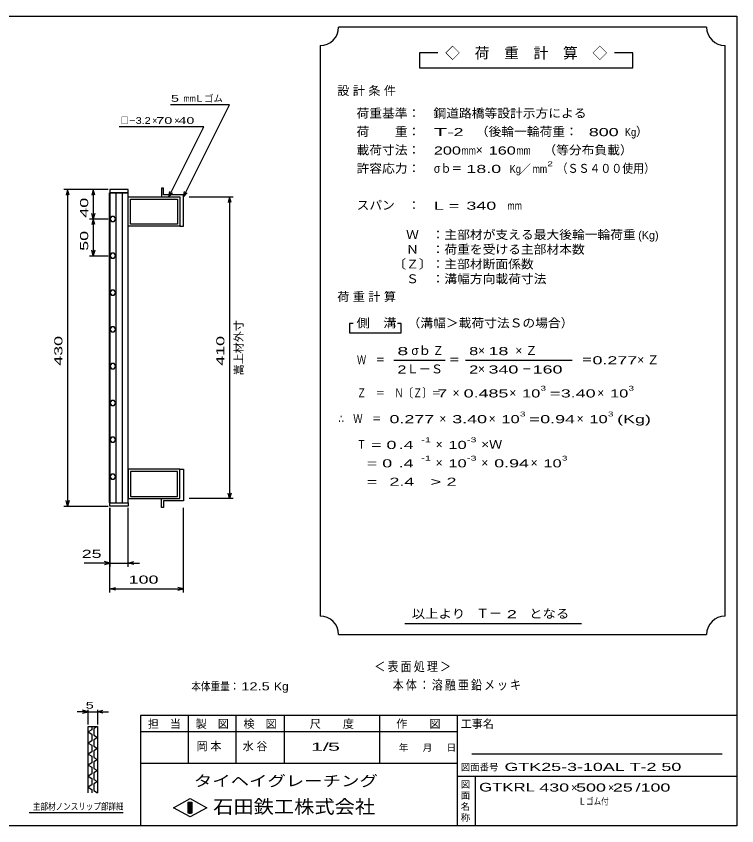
# Model space of a CAD drawing. Units: millimetres, scale not verified. Extents: x -910 to 866, y -641 to 527.
# Drawn here: x -113 to 866, y -573 to 527 of the extents above; entities that cross this region are included whole.
import ezdxf
from ezdxf.enums import TextEntityAlignment as Align

# ---------------------------------------------------------------- set-up
doc = ezdxf.new("R2010")
doc.units = ezdxf.units.MM
doc.header["$LTSCALE"] = 5
for name, color, linetype, lineweight in [('0_2', 150, 'Continuous', 25), ('16', 3, 'Continuous', 25), ('22', 4, 'Continuous', 25), ('24', 2, 'Continuous', 25), ('32', 4, 'Continuous', 25)]:
    doc.layers.add(name, color=color, linetype=linetype, lineweight=lineweight)
doc.styles.add('ベクトル', font='')
doc.styles.get('ベクトル').set_extended_font_data('ベクトル')

msp = doc.modelspace()

# ---------------------------------------------------------------- linework, layer by layer
at = {"layer": '0_2'}
for p, q in [((-864.5, 526.75), (865.5, 526.75)), ((865.5, 526.75), (865.5, -573.25)), ((865.5, -423.25), (55.5, -423.25)), ((55.5, -423.25), (55.5, -573.25)), ((120.5, -423.25), (120.5, -488.25)), ((185.5, -488.25), (185.5, -423.25)), ((250.5, -423.25), (250.5, -488.25)), ((380.5, -488.25), (380.5, -423.25)), ((485.5, -423.25), (485.5, -573.25)), ((485.5, -445.75), (55.5, -445.75)), ((845.5, -475.75), (505.5, -475.75)), ((55.5, -488.25), (485.5, -488.25)), ((485.5, -505.75), (865.5, -505.75)), ((510.5, -573.25), (510.5, -505.75)), ((100.5, -548.75), (123, -536.25)), ((123, -536.25), (145.5, -548.75)), ((123, -561.25), (100.5, -548.75)), ((120.5, -541.25), (125.5, -541.25)), ((120.5, -556.25), (120.5, -541.25)), ((120.5, -541.25), (121.5, -541.25)), ((121.5, -541.25), (121.5, -556.25)), ((122.5, -556.25), (122.5, -541.25)), ((122.5, -541.25), (123.5, -541.25)), ((145.5, -548.75), (123, -561.25)), ((123.5, -541.25), (123.5, -556.25)), ((124.5, -556.25), (124.5, -541.25)), ((124.5, -541.25), (125.5, -541.25)), ((125.5, -541.25), (125.5, -556.25)), ((125.5, -541.25), (125.5, -556.25)), ((125.5, -556.25), (120.5, -556.25)), ((121.5, -556.25), (122.5, -556.25)), ((123.5, -556.25), (124.5, -556.25)), ((865.5, -573.25), (-864.5, -573.25))]:
    msp.add_line(p, q, dxfattribs=at)
at = {"layer": '16'}
for p, q in [((13.3, -134.25), (13.3, 286.75)), ((13.3, 286.75), (14, 286.75)), ((39, 291.25), (14, 291.25)), ((14, 291.25), (14, 286.75)), ((14, 286.75), (39, 286.75)), ((14, 286.75), (14, -134.25)), ((39, 286.75), (14, 286.75)), ((22, 286.75), (22, -134.25)), ((31, -134.25), (31, 286.75)), ((39, 286.75), (39, 291.25)), ((39, -134.25), (39, 286.75)), ((87, 293.25), (84, 293.25)), ((84, 293.25), (84, 281.25)), ((87, 284.25), (87, 293.25)), ((39, 281.25), (109, 281.25)), ((39, 241.25), (39, 281.25)), ((42, 278.25), (106, 278.25)), ((42, 244.25), (42, 278.25)), ((84, 281.25), (109, 281.25)), ((114, 284.25), (87, 284.25)), ((106, 278.25), (106, 244.25)), ((109, 281.25), (109, 241.25)), ((109, 281.25), (109, 241.25)), ((114, 241.25), (114, 284.25)), ((15.976, 254.7), (14, 251.222)), ((19.976, 254.728), (15.976, 254.7)), ((22, 251.25), (19.976, 254.728)), ((14, 251.222), (16.024, 247.772)), ((16.024, 247.772), (20.024, 247.8)), ((20.024, 247.8), (22, 251.278)), ((106, 244.25), (42, 244.25)), ((109, 241.25), (39, 241.25)), ((109, 241.25), (114, 241.25)), ((15.976, 204.7), (14, 201.222)), ((14, 201.222), (16.024, 197.772)), ((19.976, 204.728), (15.976, 204.7)), ((22, 201.25), (19.976, 204.728)), ((20.024, 197.8), (22, 201.278)), ((16.024, 197.772), (20.024, 197.8)), ((15.976, 154.7), (14, 151.222)), ((19.976, 154.728), (15.976, 154.7)), ((22, 151.25), (19.976, 154.728)), ((14, 151.222), (16.024, 147.772)), ((16.024, 147.772), (20.024, 147.8)), ((20.024, 147.8), (22, 151.278)), ((15.976, 104.7), (14, 101.222)), ((14, 101.222), (16.024, 97.772)), ((19.976, 104.728), (15.976, 104.7)), ((22, 101.25), (19.976, 104.728)), ((20.024, 97.8), (22, 101.278)), ((16.024, 97.772), (20.024, 97.8)), ((15.976, 54.7), (14, 51.222)), ((14, 51.222), (16.024, 47.772)), ((19.976, 54.728), (15.976, 54.7)), ((16.024, 47.772), (20.024, 47.8)), ((22, 51.25), (19.976, 54.728)), ((20.024, 47.8), (22, 51.278)), ((15.976, 4.7), (14, 1.222)), ((14, 1.222), (16.024, -2.228)), ((19.976, 4.728), (15.976, 4.7)), ((22, 1.25), (19.976, 4.728)), ((20.024, -2.2), (22, 1.278)), ((16.024, -2.228), (20.024, -2.2)), ((15.976, -45.3), (14, -48.778)), ((14, -48.778), (16.024, -52.228)), ((19.976, -45.272), (15.976, -45.3)), ((16.024, -52.228), (20.024, -52.2)), ((22, -48.75), (19.976, -45.272)), ((20.024, -52.2), (22, -48.722)), ((15.976, -95.3), (14, -98.778)), ((14, -98.778), (16.024, -102.228)), ((19.976, -95.272), (15.976, -95.3)), ((22, -98.75), (19.976, -95.272)), ((20.024, -102.2), (22, -98.722)), ((109, -88.75), (39, -88.75)), ((39, -88.75), (39, -128.75)), ((106, -91.75), (42, -91.75)), ((42, -91.75), (42, -125.75)), ((106, -125.75), (106, -91.75)), ((109, -128.75), (109, -88.75)), ((109, -88.75), (114, -88.75)), ((109, -128.75), (109, -88.75)), ((114, -88.75), (114, -131.75)), ((16.024, -102.228), (20.024, -102.2)), ((39, -128.75), (109, -128.75)), ((42, -125.75), (106, -125.75)), ((84, -140.75), (84, -128.75)), ((84, -128.75), (109, -128.75)), ((114, -131.75), (87, -131.75)), ((87, -131.75), (87, -140.75)), ((14, -134.25), (13.3, -134.25)), ((14, -134.25), (39, -134.25)), ((14, -138.75), (14, -134.25)), ((14, -134.25), (39, -134.25)), ((39, -138.75), (14, -138.75)), ((39, -134.25), (39, -138.75)), ((87, -140.75), (84, -140.75))]:
    msp.add_line(p, q, dxfattribs=at)
at = {"layer": '22'}
for p, q in [((176.5, 406.25), (96.5, 406.25)), ((114, 281.25), (176.5, 406.25)), ((141.5, 376.25), (26.5, 376.25)), ((94, 281.25), (141.5, 376.25)), ((11.5, 291.25), (-48.5, 291.25)), ((-43.5, 291.25), (-45.5, 283.75)), ((-41.5, 283.75), (-43.5, 291.25)), ((-43.5, 291.25), (-43.5, -138.75)), ((11.5, 291.25), (-13.5, 291.25)), ((-8.5, 291.25), (-10.5, 283.75)), ((-6.5, 283.75), (-8.5, 291.25)), ((-8.5, 291.25), (-8.5, 251.25)), ((94, 281.25), (95.5, 288.55)), ((94, 281.25), (99, 286.75)), ((114, 281.25), (115.5, 288.55)), ((114, 281.25), (119, 286.75)), ((121.5, 281.25), (181.5, 281.25)), ((176.5, 281.25), (174.5, 273.75)), ((178.5, 273.75), (176.5, 281.25)), ((176.5, 281.25), (176.5, -128.75)), ((-8.5, 251.25), (-10.5, 258.75)), ((-6.5, 258.75), (-8.5, 251.25)), ((-13.5, 251.25), (11.5, 251.25)), ((-8.5, 251.25), (-10.5, 243.75)), ((-6.5, 243.75), (-8.5, 251.25)), ((-8.5, 251.25), (-8.5, 201.25)), ((-13.5, 201.25), (11.5, 201.25)), ((-8.5, 201.25), (-10.5, 208.75)), ((-6.5, 208.75), (-8.5, 201.25)), ((-43.5, -138.75), (-45.5, -131.25)), ((-41.5, -131.25), (-43.5, -138.75)), ((181.5, -128.75), (121.5, -128.75)), ((176.5, -128.75), (174.5, -121.25)), ((178.5, -121.25), (176.5, -128.75)), ((-48.5, -138.75), (11.5, -138.75)), ((14, -141.25), (14, -221.25)), ((14, -256.25), (14, -141.25)), ((39, -221.25), (39, -141.25)), ((114, -256.25), (114, -141.25)), ((14, -216.25), (-21, -216.25)), ((14, -216.25), (6.5, -214.25)), ((6.5, -218.25), (14, -216.25)), ((14, -216.25), (39, -216.25)), ((39, -216.25), (46.5, -214.25)), ((46.5, -218.25), (39, -216.25)), ((39, -216.25), (54, -216.25)), ((14, -251.25), (21.5, -249.25)), ((21.5, -253.25), (14, -251.25)), ((14, -251.25), (114, -251.25)), ((114, -251.25), (106.5, -249.25)), ((106.5, -253.25), (114, -251.25))]:
    msp.add_line(p, q, dxfattribs=at)
at = {"layer": '24', "color": 4}
for p, q in [((824.5, 511.75), (324.5, 511.75)), ((299.5, 486.75), (299.5, -288.25)), ((849.5, -288.25), (849.5, 486.75)), ((459.5, 476.75), (434.5, 476.75)), ((434.5, 476.75), (434.5, 456.75)), ((724.5, 476.75), (699.5, 476.75)), ((724.5, 456.75), (724.5, 476.75)), ((434.5, 456.75), (724.5, 456.75)), ((344.5, 109.25), (339.5, 109.25)), ((339.5, 109.25), (339.5, 96.75)), ((409.5, 109.25), (404.5, 109.25)), ((409.5, 96.75), (409.5, 109.25)), ((339.5, 96.75), (409.5, 96.75)), ((399.5, 59.25), (469.5, 59.25)), ((497, 59.25), (642, 59.25)), ((414.5, -298.25), (654.5, -298.25)), ((324.5, -313.25), (824.5, -313.25))]:
    msp.add_line(p, q, dxfattribs=at)
for centre, start, end in [((299.5, 511.75), 270, 0), ((849.5, 511.75), 180, 270), ((299.5, -313.25), 0, 90), ((849.5, -313.25), 90, 180)]:
    msp.add_arc(centre, 25, start, end, dxfattribs=at)
at = {"layer": '32'}
for p, q in [((-15.5, -418.25), (-23, -416.25)), ((-15.5, -435.75), (-15.5, -415.75)), ((-3, -415.75), (-3, -435.75)), ((-3, -418.25), (4.5, -416.25)), ((-15.5, -418.25), (-30.5, -418.25)), ((-23, -420.25), (-15.5, -418.25)), ((-15.5, -418.25), (-3, -418.25)), ((4.5, -420.25), (-3, -418.25)), ((-3, -418.25), (12, -418.25)), ((-15.5, -438.25), (-3, -438.25)), ((-15.5, -528.25), (-15.5, -438.25)), ((-10.5, -438.25), (-10.5, -442.75)), ((-3, -438.25), (-8, -441.25)), ((-3, -438.25), (-3, -528.25)), ((-10.5, -442.75), (-15.5, -445.75)), ((-15.5, -445.75), (-10.5, -448.75)), ((-10.5, -448.75), (-10.5, -457.75)), ((-8, -441.25), (-8, -450.25)), ((-8, -450.25), (-3, -453.25)), ((-10.5, -457.75), (-15.5, -460.75)), ((-15.5, -460.75), (-10.5, -463.75)), ((-3, -453.25), (-8, -456.25)), ((-8, -456.25), (-8, -465.25)), ((-10.5, -472.75), (-15.5, -475.75)), ((-10.5, -463.75), (-10.5, -472.75)), ((-8, -465.25), (-3, -468.25)), ((-3, -468.25), (-8, -471.25)), ((-8, -471.25), (-8, -480.25)), ((-15.5, -475.75), (-10.5, -478.75)), ((-10.5, -478.75), (-10.5, -487.75)), ((-8, -480.25), (-3, -483.25)), ((-3, -483.25), (-8, -486.25)), ((-10.5, -487.75), (-15.5, -490.75)), ((-15.5, -490.75), (-10.5, -493.75)), ((-10.5, -493.75), (-10.5, -502.75)), ((-8, -486.25), (-8, -495.25)), ((-10.5, -502.75), (-15.5, -505.75)), ((-15.5, -505.75), (-10.5, -508.75)), ((-8, -495.25), (-3, -498.25)), ((-3, -498.25), (-8, -501.25)), ((-8, -501.25), (-8, -510.25)), ((-10.5, -508.75), (-10.5, -517.75)), ((-8, -510.25), (-3, -513.25)), ((-3, -513.25), (-8, -516.25)), ((-8, -516.25), (-8, -525.25)), ((-10.5, -517.75), (-15.5, -520.75)), ((-15.5, -520.75), (-10.5, -523.75)), ((-10.5, -523.75), (-10.5, -528.25)), ((-8, -525.25), (-3, -528.25)), ((32, -555.75), (-95.5, -555.75))]:
    msp.add_line(p, q, dxfattribs=at)

# ---------------------------------------------------------------- texts
at = {"layer": '0_2', "style": 'ベクトル'}
for s, height, p in [('担\u3000当', 11, (65.5, -434.75)), ('製\u3000図', 11, (130.5, -434.75)), ('検\u3000図', 11, (195.5, -434.75)), ('尺\u3000\u3000度', 11, (285.5, -434.75)), ('作\u3000\u3000図', 11, (403, -434.75)), ('工事名', 11, (490.5, -434.75)), ('年', 9.164, (406.5, -467)), ('月', 9.164, (439, -467)), ('日', 9.164, (471.5, -467)), ('図面番号', 9.164, (490.5, -493.5)), ('図', 9.164, (490.5, -517)), ('面', 9.164, (490.5, -532)), ('名', 9.164, (490.5, -547)), ('称', 9.164, (490.5, -562))]:
    msp.add_text(s, height=height, dxfattribs=at).set_placement(p, align=Align.MIDDLE_LEFT)
at = {"layer": '0_2', "color": 222, "style": 'ベクトル'}
for s, height, width, p in [('タイヘイグレーチング', 14.66, 1.25, (128, -512.25)), ('石田鉄工株式会社', 18.33, 1.1, (154.25, -547.25))]:
    msp.add_text(s, height=height, dxfattribs=dict(at, width=width)).set_placement(p, align=Align.MIDDLE_LEFT)
at = {"layer": '22', "color": 2, "style": 'ベクトル'}
for s, height, width, p in [(' 5 ', 9.164, 1.6, (91.5, 415)), ('mm', 9.164, 0.75, (114, 415)), ('□－', 9.164, 0.8, (29, 385)), ('3.2', 9.164, 1.2, (49, 385)), (' 70 ', 9.164, 1.6, (71.5, 385)), (' 40 ', 9.164, 1.6, (101.5, 385)), (' 25 ', 11, 1.65, (-31, -203.75)), (' 100 ', 11, 1.65, (32.75, -238.75)), ('本体重量：', 11, 0.85, (124.5, -383.75)), (' 12.5', 11, 1.35, (187, -383.75)), ('Kg', 11, 1.1, (237, -383.75)), ('1/', 11, 2, (287, -465.75)), (' 5 ', 11, 2, (302, -465.75)), ('GTK25-3-10AL T-2 50         ', 11, 1.65, (550, -493.25)), ('GTKRL', 11.73, 1.45, (515.5, -520.75)), (' 430 ', 11, 1.65, (590.5, -521.25)), (' 500 ', 11, 1.65, (640.5, -521.25)), (' 25 ', 11, 1.65, (690.5, -521.25)), ('/', 11, 1.65, (728, -521.25)), (' 100 ', 11, 1.65, (728, -521.25)), ('Ｌゴム付', 9.164, 0.8, (650.5, -540))]:
    msp.add_text(s, height=height, dxfattribs=dict(at, width=width)).set_placement(p, align=Align.MIDDLE_LEFT)
for s, height, p in [('Ｌゴム', 9.164, (129, 415)), ('×', 9.164, (71.5, 385)), ('×', 9.164, (101.5, 385)), ('×', 11, (640.5, -521.25)), ('×', 11, (690.5, -521.25))]:
    msp.add_text(s, height=height, dxfattribs=at).set_placement(p, align=Align.MIDDLE_LEFT)
at = {"layer": '22', "color": 2, "style": 'ベクトル', "width": 1.65}
for s, p in [(' 40 ', (-21, 246.25)), (' 50 ', (-21, 201.25)), (' 430 ', (-56, 45)), (' 410', (164, 45))]:
    msp.add_text(s, height=11, rotation=90, dxfattribs=at).set_placement(p, align=Align.MIDDLE_LEFT)
at = {"layer": '22', "color": 2, "style": 'ベクトル'}
msp.add_text('嵩上材外寸', height=11, rotation=90, dxfattribs=at).set_placement((189, 38.75), align=Align.MIDDLE_LEFT)
at = {"layer": '22', "color": 2, "attachment_point": 4, "style": 'ベクトル'}
for s, insert, char_height in [('\\T1.2;\\W0.85;＜表面処理＞', (373.25, -357.5), 12.83), ('\\T1.19;\\W0.85;本体：溶融亜鉛メッキ', (398.25, -382.5), 12.83), ('\\T1.25;岡本\u3000', (131.75, -465.75), 11), ('\\T1.25;水谷\u3000', (194.25, -465.75), 11)]:
    msp.add_mtext(s, dxfattribs=dict(at, insert=insert, char_height=char_height))
at = {"layer": '24', "style": 'ベクトル'}
for s, height, p in [('◇\u3000荷\u3000重\u3000計\u3000算\u3000◇', 14.66, (469.5, 476.75)), ('）', 12.1, (728.5, 370)), ('×', 12.1, (511, 345)), ('／', 11, (570.75, 319.25)), ('(Kg)', 11, (731.5, 229.25)), ('σｂ', 12.1, (423.5, 72.5)), ('×', 12.1, (514, 72.5)), ('Ｌ－Ｓ', 12.1, (417, 47.5)), ('×', 12.1, (514, 47.5)), ('×', 12.1, (479.5, 15)), ('×', 12.1, (556.5, 15)), ('×', 12.1, (676, 15)), ('×', 12.1, (461.5, -20)), ('×', 12.1, (528.5, -20)), ('×', 12.1, (648, -20)), ('×', 12.1, (456.5, -55)), ('×', 12.1, (456.5, -80)), ('×', 12.1, (518.5, -80)), ('×', 12.1, (585.5, -80)), ('Ｔ－', 12.83, (511.5, -284.5))]:
    msp.add_text(s, height=height, dxfattribs=at).set_placement(p, align=Align.MIDDLE_LEFT)
for s, height, width, p in [('荷重基準：\u3000', 12.1, 1.05, (349, 395)), ('鋼道路橋等設計示方による', 12.1, 1.05, (453.5, 395)), ('荷\u3000\u3000重：\u3000', 12.1, 1.05, (349, 370)), ('T-', 11, 2, (454, 369.25)), (' 2 ', 11, 1.65, (474, 369.25)), ('（後輪一輪荷重：', 12.1, 1.05, (511, 370)), ('  800', 11, 1.65, (651, 369.25)), ('Kg', 11, 0.85, (713.5, 369.25)), ('載荷寸法：\u3000', 12.1, 1.05, (349, 345)), ('\u3000（等分布負載）', 12.1, 1.05, (585.5, 345)), ('200', 11, 1.5, (454, 344.25)), ('mm', 11, 0.8, (491.5, 344.25)), ('160', 11, 1.5, (528.5, 344.25)), ('mm', 11, 0.8, (566, 344.25)), ('許容応力：\u3000', 12.1, 1.05, (349, 320)), ('σｂ＝', 12.1, 0.9, (454, 320)), (' 18.0', 11, 1.65, (491.5, 319.25)), ('Kg', 11, 0.85, (557, 319.25)), ('mm', 11, 0.8, (588.25, 319.25)), ('2', 6.598, 1.5, (608.25, 326.25)), ('（ＳＳ４００使用）', 12.1, 0.9, (620.75, 320)), ('スパン\u3000：\u3000', 12.1, 1.05, (349, 270)), ('L =', 11, 1.65, (454, 269.25)), (' 340 ', 11, 1.65, (491.5, 269.25)), ('mm', 11, 0.8, (554, 269.25)), ('\u3000Ｗ\u3000：主部材が支える最大後輪一輪荷重', 12.1, 1.05, (399, 230)), ('\u3000Ｎ\u3000：荷重を受ける主部材本数', 12.1, 1.05, (399, 210)), ('〔Ｚ〕：主部材断面係数', 12.1, 1.05, (399, 190)), ('\u3000Ｓ\u3000：溝幅方向載荷寸法', 12.1, 1.05, (399, 170)), ('側\u3000溝', 12.1, 1.1, (349, 110)), ('\u3000（溝幅＞載荷寸法Ｓの場合）', 12.1, 1.05, (401, 110)), ('8', 11, 1.8, (404.5, 71.75)), ('Ｚ', 12.1, 0.9, (452.5, 72.5)), ('8', 11, 1.5, (502, 71.75)), (' 18 ', 11, 1.65, (521.5, 71.75)), ('Ｗ\u3000＝', 12.1, 0.75, (349.5, 60)), ('＝', 12.1, 0.9, (474.5, 60)), ('＝', 12.1, 0.9, (654.5, 60)), ('0.277', 11, 1.65, (669.5, 59.25)), ('2', 11, 1.5, (404.5, 46.75)), ('2', 11, 1.5, (502, 46.75)), (' 340 ', 11, 1.65, (521.5, 46.75)), ('－', 12.1, 0.75, (574, 47.5)), (' 160 ', 11, 1.65, (581.5, 46.75)), ('Ｚ\u3000＝\u3000Ｎ〔Ｚ〕＝', 12.1, 0.75, (349.5, 15)), ('3', 6.598, 1.5, (599, 21.25)), ('3', 6.598, 1.5, (718.5, 21.25)), (' 7 ', 11, 1.65, (452, 14.25)), ('0.485', 11, 1.65, (494.5, 14.25)), ('10', 11, 1.5, (574, 14.25)), ('=', 11, 1.7, (611.5, 14.25)), ('3.40', 11, 1.65, (626.5, 14.25)), ('10', 11, 1.5, (693.5, 14.25)), ('3', 6.598, 1.5, (571, -13.75)), ('3', 6.598, 1.5, (690.5, -13.75)), ('∴\u3000Ｗ\u3000＝', 12.1, 0.75, (324.5, -20)), (' 0.277', 11, 1.65, (387, -20.75)), ('3.40', 11, 1.65, (479, -20.75)), ('10', 11, 1.5, (546, -20.75)), ('=', 11, 1.7, (583.5, -20.75)), ('0.94', 11, 1.65, (598.5, -20.75)), ('10', 11, 1.5, (665.5, -20.75)), ('(Kg)', 11, 1.65, (703, -20.75)), ('Ｔ', 12.1, 0.75, (349.5, -55)), (' = 0', 11, 1.65, (362, -55.75)), (' .4 ', 11, 1.65, (399.5, -55.75)), ('-1', 6.598, 1.65, (437, -48.75)), ('10', 11, 1.5, (474, -55.75)), ('-3', 6.598, 1.65, (499, -48.75)), ('×Ｗ', 12.1, 1.1, (518.5, -55)), ('  = 0', 11, 1.65, (349.5, -80.75)), (' .4 ', 11, 1.65, (399.5, -80.75)), ('-1', 6.598, 1.65, (437, -73.75)), ('10', 11, 1.5, (474, -80.75)), ('-3', 6.598, 1.65, (499, -73.75)), ('0.94', 11, 1.65, (536, -80.75)), ('10', 11, 1.5, (603, -80.75)), ('3', 6.598, 1.5, (628, -73.75)), ('  =', 11, 1.65, (349.5, -105.75)), (' 2.4', 11, 1.65, (387, -105.75)), ('>', 11, 1.7, (449.5, -105.75)), (' 2 ', 11, 1.65, (464.5, -105.75)), ('以上より\u3000', 12.1, 1.1, (424, -285)), (' 2 ', 11, 1.65, (546.5, -285.75)), ('となる', 12.1, 1.1, (583.5, -285))]:
    msp.add_text(s, height=height, dxfattribs=dict(at, width=width)).set_placement(p, align=Align.MIDDLE_LEFT)
at = {"layer": '24', "char_height": 12.1, "attachment_point": 4, "style": 'ベクトル'}
for s, insert in [('\\T1.28;設計条件', (322.75, 425)), ('\\T1.28;荷重計算', (322.75, 145)), ('\\T1.42;×Ｚ', (564.75, 72.5)), ('\\T1.42;×Ｚ', (730.25, 60))]:
    msp.add_mtext(s, dxfattribs=dict(at, insert=insert))
at = {"layer": '32', "color": 2, "style": 'ベクトル'}
for s, width, p in [(' 5 ', 1.6, (-24.25, -409.5)), ('主部材ノンスリップ部詳細', 0.8, (-90.5, -547))]:
    msp.add_text(s, height=9.164, dxfattribs=dict(at, width=width)).set_placement(p, align=Align.MIDDLE_LEFT)

doc.saveas('drawing.dxf')
